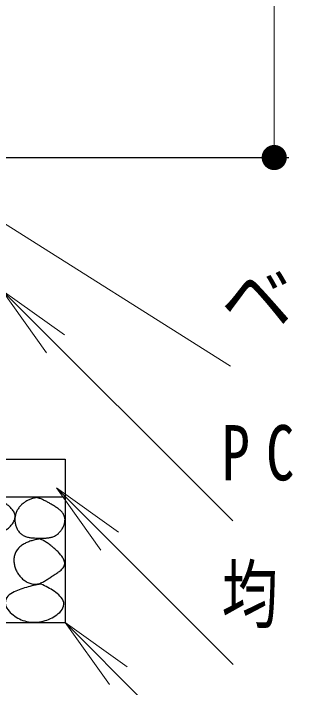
# Model space of a CAD drawing. Units: millimetres on the paper, scale 1:20. Extents: x -365 to 0, y 0 to 257.
# Drawn here: x -90.61 to -79.16, y 72.56 to 99.39 of the extents above; entities that cross this region are included whole.
import ezdxf

# ---------------------------------------------------------------- set-up
doc = ezdxf.new("R2010")
doc.units = ezdxf.units.MM
doc.layers.add('LY_1', color=7, linetype='Continuous', lineweight=25)
doc.styles.add('ＭＳ ゴシック', font='')
doc.styles.get('ＭＳ ゴシック').set_extended_font_data('MS Gothic')

# ---------------------------------------------------------------- blocks, each defined once
blk = doc.blocks.new('open_arrow')
at = {"color": 0, "linetype": 'Continuous', "lineweight": -2}
blk.add_lwpolyline([(7.5, 1.25), (0, 0), (7.5, -1.25)], dxfattribs=at)
blk = doc.blocks.new('filled_dot')
at = {"color": 0, "linetype": 'Continuous', "lineweight": -2, "const_width": 1.25}
blk.add_lwpolyline([(-0.625, 0, 1), (0.625, 0, 1)], format="xyb", close=True, dxfattribs=at)

msp = doc.modelspace()

# ---------------------------------------------------------------- linework, layer by layer
at = {"layer": 'LY_1', "lineweight": 13}
for p, q in [((-80.24, 93.653), (-80.24, 114.653)), ((-96.397, 94.453), (-81.976, 85.355)), ((-91.062, 88.359), (-81.893, 79.191)), ((-88.905, 80.508), (-81.877, 73.48)), ((-88.562, 75.153), (-81.675, 68.266))]:
    msp.add_line(p, q, dxfattribs=at)
at = {"layer": 'LY_1'}
for p, q in [((-91.062, 93.653), (-79.655, 93.653)), ((-106.062, 81.653), (-88.562, 81.653)), ((-88.562, 81.653), (-88.562, 75.153)), ((-106.062, 80.153), (-88.562, 80.153)), ((-106.062, 75.153), (-88.562, 75.153))]:
    msp.add_line(p, q, dxfattribs=at)
for points, knots in [([(-91.656, 80.128), (-91.603, 80.123), (-91.55, 80.119), (-91.498, 80.11), (-91.445, 80.101), (-91.393, 80.089), (-91.342, 80.074), (-91.292, 80.059), (-91.241, 80.041), (-91.192, 80.021), (-91.144, 80), (-91.095, 79.977), (-91.049, 79.952), (-91.002, 79.927), (-90.956, 79.9), (-90.912, 79.871), (-90.868, 79.841), (-90.824, 79.81), (-90.784, 79.775), (-90.744, 79.741), (-90.705, 79.704), (-90.672, 79.663), (-90.639, 79.622), (-90.606, 79.578), (-90.585, 79.53), (-90.565, 79.482), (-90.549, 79.428), (-90.547, 79.376), (-90.546, 79.325), (-90.559, 79.27), (-90.577, 79.221), (-90.594, 79.172), (-90.622, 79.124), (-90.652, 79.081), (-90.682, 79.037), (-90.717, 78.997), (-90.755, 78.96), (-90.792, 78.923), (-90.834, 78.889), (-90.878, 78.858), (-90.921, 78.828), (-90.968, 78.802), (-91.016, 78.779), (-91.063, 78.757), (-91.113, 78.738), (-91.164, 78.721), (-91.214, 78.705), (-91.266, 78.692), (-91.318, 78.681), (-91.37, 78.67), (-91.422, 78.662), (-91.475, 78.654), (-91.527, 78.647), (-91.58, 78.642), (-91.633, 78.637), (-91.686, 78.632), (-91.739, 78.628), (-91.792, 78.625), (-91.845, 78.621), (-91.898, 78.618), (-91.951, 78.617), (-92.004, 78.616), (-92.057, 78.616), (-92.11, 78.619), (-92.163, 78.622), (-92.216, 78.627), (-92.269, 78.636), (-92.321, 78.645), (-92.373, 78.657), (-92.424, 78.672), (-92.474, 78.687), (-92.525, 78.706), (-92.573, 78.727), (-92.621, 78.748), (-92.669, 78.773), (-92.714, 78.8), (-92.76, 78.827), (-92.804, 78.857), (-92.845, 78.891), (-92.886, 78.924), (-92.926, 78.961), (-92.959, 79.002), (-92.991, 79.043), (-93.023, 79.089), (-93.04, 79.138), (-93.057, 79.187), (-93.064, 79.243), (-93.059, 79.295), (-93.054, 79.346), (-93.033, 79.398), (-93.01, 79.445), (-92.988, 79.493), (-92.956, 79.537), (-92.924, 79.579), (-92.892, 79.621), (-92.855, 79.66), (-92.818, 79.697), (-92.78, 79.735), (-92.74, 79.77), (-92.698, 79.803), (-92.657, 79.836), (-92.613, 79.866), (-92.568, 79.895), (-92.523, 79.923), (-92.477, 79.948), (-92.429, 79.971), (-92.381, 79.995), (-92.332, 80.015), (-92.282, 80.033), (-92.232, 80.051), (-92.181, 80.066), (-92.13, 80.079), (-92.078, 80.091), (-92.026, 80.102), (-91.973, 80.109), (-91.921, 80.117), (-91.868, 80.122), (-91.815, 80.125), (-91.762, 80.128), (-91.709, 80.128), (-91.656, 80.128)], [0, 0, 0, 0, 1, 1, 1, 2, 2, 2, 3, 3, 3, 4, 4, 4, 5, 5, 5, 6, 6, 6, 7, 7, 7, 8, 8, 8, 9, 9, 9, 10, 10, 10, 11, 11, 11, 12, 12, 12, 13, 13, 13, 14, 14, 14, 15, 15, 15, 16, 16, 16, 17, 17, 17, 18, 18, 18, 19, 19, 19, 20, 20, 20, 21, 21, 21, 22, 22, 22, 23, 23, 23, 24, 24, 24, 25, 25, 25, 26, 26, 26, 27, 27, 27, 28, 28, 28, 29, 29, 29, 30, 30, 30, 31, 31, 31, 32, 32, 32, 33, 33, 33, 34, 34, 34, 35, 35, 35, 36, 36, 36, 37, 37, 37, 38, 38, 38, 39, 39, 39, 40, 40, 40, 40]), ([(-89.685, 80.123), (-89.639, 80.109), (-89.594, 80.095), (-89.55, 80.078), (-89.506, 80.062), (-89.462, 80.043), (-89.419, 80.024), (-89.376, 80.004), (-89.334, 79.983), (-89.292, 79.961), (-89.25, 79.939), (-89.209, 79.915), (-89.168, 79.892), (-89.127, 79.868), (-89.086, 79.844), (-89.046, 79.819), (-89.006, 79.794), (-88.965, 79.77), (-88.926, 79.743), (-88.887, 79.717), (-88.848, 79.69), (-88.811, 79.66), (-88.774, 79.631), (-88.737, 79.6), (-88.705, 79.566), (-88.674, 79.531), (-88.642, 79.494), (-88.62, 79.453), (-88.597, 79.412), (-88.579, 79.366), (-88.57, 79.321), (-88.561, 79.275), (-88.561, 79.226), (-88.566, 79.18), (-88.57, 79.133), (-88.582, 79.086), (-88.597, 79.041), (-88.611, 78.997), (-88.631, 78.953), (-88.653, 78.911), (-88.676, 78.87), (-88.702, 78.83), (-88.731, 78.793), (-88.76, 78.756), (-88.792, 78.72), (-88.828, 78.689), (-88.863, 78.658), (-88.902, 78.63), (-88.943, 78.607), (-88.984, 78.584), (-89.029, 78.566), (-89.074, 78.552), (-89.118, 78.538), (-89.165, 78.528), (-89.212, 78.521), (-89.259, 78.514), (-89.306, 78.51), (-89.353, 78.508), (-89.4, 78.505), (-89.448, 78.505), (-89.495, 78.505), (-89.542, 78.505), (-89.59, 78.507), (-89.637, 78.508), (-89.684, 78.509), (-89.732, 78.51), (-89.779, 78.513), (-89.826, 78.516), (-89.873, 78.519), (-89.92, 78.525), (-89.967, 78.531), (-90.014, 78.539), (-90.06, 78.551), (-90.105, 78.563), (-90.151, 78.577), (-90.193, 78.598), (-90.235, 78.618), (-90.277, 78.644), (-90.313, 78.674), (-90.349, 78.704), (-90.381, 78.74), (-90.409, 78.778), (-90.436, 78.816), (-90.46, 78.858), (-90.48, 78.9), (-90.5, 78.943), (-90.516, 78.988), (-90.528, 79.034), (-90.54, 79.079), (-90.548, 79.126), (-90.553, 79.173), (-90.557, 79.22), (-90.557, 79.268), (-90.553, 79.315), (-90.548, 79.362), (-90.54, 79.409), (-90.527, 79.454), (-90.514, 79.5), (-90.497, 79.545), (-90.477, 79.587), (-90.456, 79.629), (-90.432, 79.671), (-90.404, 79.709), (-90.377, 79.747), (-90.346, 79.783), (-90.312, 79.817), (-90.279, 79.85), (-90.243, 79.881), (-90.205, 79.909), (-90.167, 79.937), (-90.127, 79.962), (-90.085, 79.985), (-90.044, 80.008), (-90.001, 80.028), (-89.957, 80.046), (-89.913, 80.064), (-89.868, 80.079), (-89.823, 80.092), (-89.778, 80.105), (-89.731, 80.114), (-89.685, 80.123)], [0, 0, 0, 0, 1, 1, 1, 2, 2, 2, 3, 3, 3, 4, 4, 4, 5, 5, 5, 6, 6, 6, 7, 7, 7, 8, 8, 8, 9, 9, 9, 10, 10, 10, 11, 11, 11, 12, 12, 12, 13, 13, 13, 14, 14, 14, 15, 15, 15, 16, 16, 16, 17, 17, 17, 18, 18, 18, 19, 19, 19, 20, 20, 20, 21, 21, 21, 22, 22, 22, 23, 23, 23, 24, 24, 24, 25, 25, 25, 26, 26, 26, 27, 27, 27, 28, 28, 28, 29, 29, 29, 30, 30, 30, 31, 31, 31, 32, 32, 32, 33, 33, 33, 34, 34, 34, 35, 35, 35, 36, 36, 36, 37, 37, 37, 38, 38, 38, 39, 39, 39, 40, 40, 40, 40]), ([(-89.558, 78.475), (-89.507, 78.453), (-89.457, 78.43), (-89.408, 78.403), (-89.36, 78.377), (-89.312, 78.348), (-89.266, 78.317), (-89.22, 78.287), (-89.176, 78.254), (-89.132, 78.22), (-89.088, 78.186), (-89.046, 78.15), (-89.004, 78.114), (-88.962, 78.077), (-88.921, 78.04), (-88.882, 78.001), (-88.842, 77.963), (-88.803, 77.923), (-88.767, 77.881), (-88.731, 77.839), (-88.695, 77.796), (-88.666, 77.75), (-88.636, 77.703), (-88.605, 77.654), (-88.59, 77.602), (-88.575, 77.55), (-88.566, 77.49), (-88.577, 77.439), (-88.588, 77.388), (-88.624, 77.338), (-88.658, 77.296), (-88.692, 77.254), (-88.739, 77.22), (-88.782, 77.185), (-88.825, 77.151), (-88.872, 77.122), (-88.919, 77.091), (-88.965, 77.06), (-89.012, 77.032), (-89.059, 77.002), (-89.105, 76.972), (-89.151, 76.941), (-89.197, 76.91), (-89.244, 76.88), (-89.289, 76.849), (-89.337, 76.82), (-89.384, 76.792), (-89.432, 76.762), (-89.482, 76.74), (-89.532, 76.717), (-89.585, 76.695), (-89.638, 76.683), (-89.691, 76.672), (-89.749, 76.667), (-89.803, 76.671), (-89.857, 76.676), (-89.913, 76.69), (-89.964, 76.709), (-90.016, 76.727), (-90.066, 76.753), (-90.113, 76.782), (-90.16, 76.81), (-90.205, 76.844), (-90.247, 76.88), (-90.288, 76.917), (-90.327, 76.957), (-90.362, 76.999), (-90.398, 77.042), (-90.43, 77.087), (-90.458, 77.135), (-90.486, 77.182), (-90.511, 77.233), (-90.531, 77.284), (-90.551, 77.335), (-90.567, 77.389), (-90.578, 77.443), (-90.589, 77.497), (-90.596, 77.553), (-90.597, 77.608), (-90.599, 77.663), (-90.595, 77.719), (-90.585, 77.773), (-90.574, 77.827), (-90.558, 77.881), (-90.535, 77.931), (-90.512, 77.981), (-90.48, 78.028), (-90.445, 78.07), (-90.411, 78.113), (-90.369, 78.151), (-90.326, 78.186), (-90.283, 78.22), (-90.236, 78.25), (-90.188, 78.278), (-90.14, 78.305), (-90.09, 78.329), (-90.039, 78.35), (-89.988, 78.372), (-89.935, 78.39), (-89.882, 78.406), (-89.829, 78.422), (-89.776, 78.436), (-89.722, 78.448), (-89.667, 78.459), (-89.613, 78.467), (-89.558, 78.475)], [0, 0, 0, 0, 1, 1, 1, 2, 2, 2, 3, 3, 3, 4, 4, 4, 5, 5, 5, 6, 6, 6, 7, 7, 7, 8, 8, 8, 9, 9, 9, 10, 10, 10, 11, 11, 11, 12, 12, 12, 13, 13, 13, 14, 14, 14, 15, 15, 15, 16, 16, 16, 17, 17, 17, 18, 18, 18, 19, 19, 19, 20, 20, 20, 21, 21, 21, 22, 22, 22, 23, 23, 23, 24, 24, 24, 25, 25, 25, 26, 26, 26, 27, 27, 27, 28, 28, 28, 29, 29, 29, 30, 30, 30, 31, 31, 31, 32, 32, 32, 33, 33, 33, 34, 34, 34, 35, 35, 35, 35]), ([(-89.517, 76.679), (-89.427, 76.636), (-89.337, 76.593), (-89.25, 76.545), (-89.163, 76.497), (-89.075, 76.449), (-88.994, 76.392), (-88.913, 76.335), (-88.827, 76.277), (-88.763, 76.203), (-88.699, 76.13), (-88.626, 76.04), (-88.613, 75.95), (-88.599, 75.861), (-88.635, 75.75), (-88.681, 75.667), (-88.727, 75.585), (-88.811, 75.515), (-88.888, 75.454), (-88.965, 75.393), (-89.055, 75.345), (-89.145, 75.303), (-89.234, 75.262), (-89.33, 75.228), (-89.426, 75.205), (-89.522, 75.181), (-89.622, 75.164), (-89.721, 75.16), (-89.819, 75.155), (-89.921, 75.16), (-90.018, 75.177), (-90.115, 75.194), (-90.212, 75.224), (-90.304, 75.262), (-90.395, 75.3), (-90.484, 75.348), (-90.565, 75.405), (-90.646, 75.461), (-90.727, 75.526), (-90.788, 75.602), (-90.85, 75.678), (-90.92, 75.769), (-90.935, 75.859), (-90.951, 75.949), (-90.929, 76.063), (-90.882, 76.141), (-90.835, 76.22), (-90.737, 76.278), (-90.654, 76.331), (-90.571, 76.383), (-90.475, 76.42), (-90.383, 76.456), (-90.291, 76.493), (-90.195, 76.521), (-90.099, 76.549), (-90.004, 76.576), (-89.907, 76.599), (-89.81, 76.621), (-89.713, 76.643), (-89.615, 76.661), (-89.517, 76.679)], [0, 0, 0, 0, 1, 1, 1, 2, 2, 2, 3, 3, 3, 4, 4, 4, 5, 5, 5, 6, 6, 6, 7, 7, 7, 8, 8, 8, 9, 9, 9, 10, 10, 10, 11, 11, 11, 12, 12, 12, 13, 13, 13, 14, 14, 14, 15, 15, 15, 16, 16, 16, 17, 17, 17, 18, 18, 18, 19, 19, 19, 20, 20, 20, 20])]:
    msp.add_open_spline(points, degree=3, knots=knots, dxfattribs=at)

# ---------------------------------------------------------------- block references
at = {"layer": 'LY_1', "lineweight": 13, "xscale": 0.4, "yscale": 0.4}
for name, p, rotation in [('filled_dot', (-80.24, 93.653), 90), ('open_arrow', (-91.062, 88.359), 315), ('open_arrow', (-88.905, 80.508), 315), ('open_arrow', (-88.562, 75.153), 315)]:
    msp.add_blockref(name, p, dxfattribs=dict(at, rotation=rotation))

# ---------------------------------------------------------------- texts
at = {"layer": 'LY_1', "char_height": 2.199, "attachment_point": 4, "style": 'ＭＳ ゴシック'}
for s, insert in [('\\T1.5;\\W0.95;ベースPL-6', (-82.361, 88.005)), ('\\T1.57;\\W0.75;PCコンクリート', (-82.328, 81.841)), ('\\T1.5;\\W0.75;均しモルタル（1:3\u3000空練り）', (-82.335, 76.13))]:
    msp.add_mtext(s, dxfattribs=dict(at, insert=insert))

doc.saveas('drawing.dxf')
